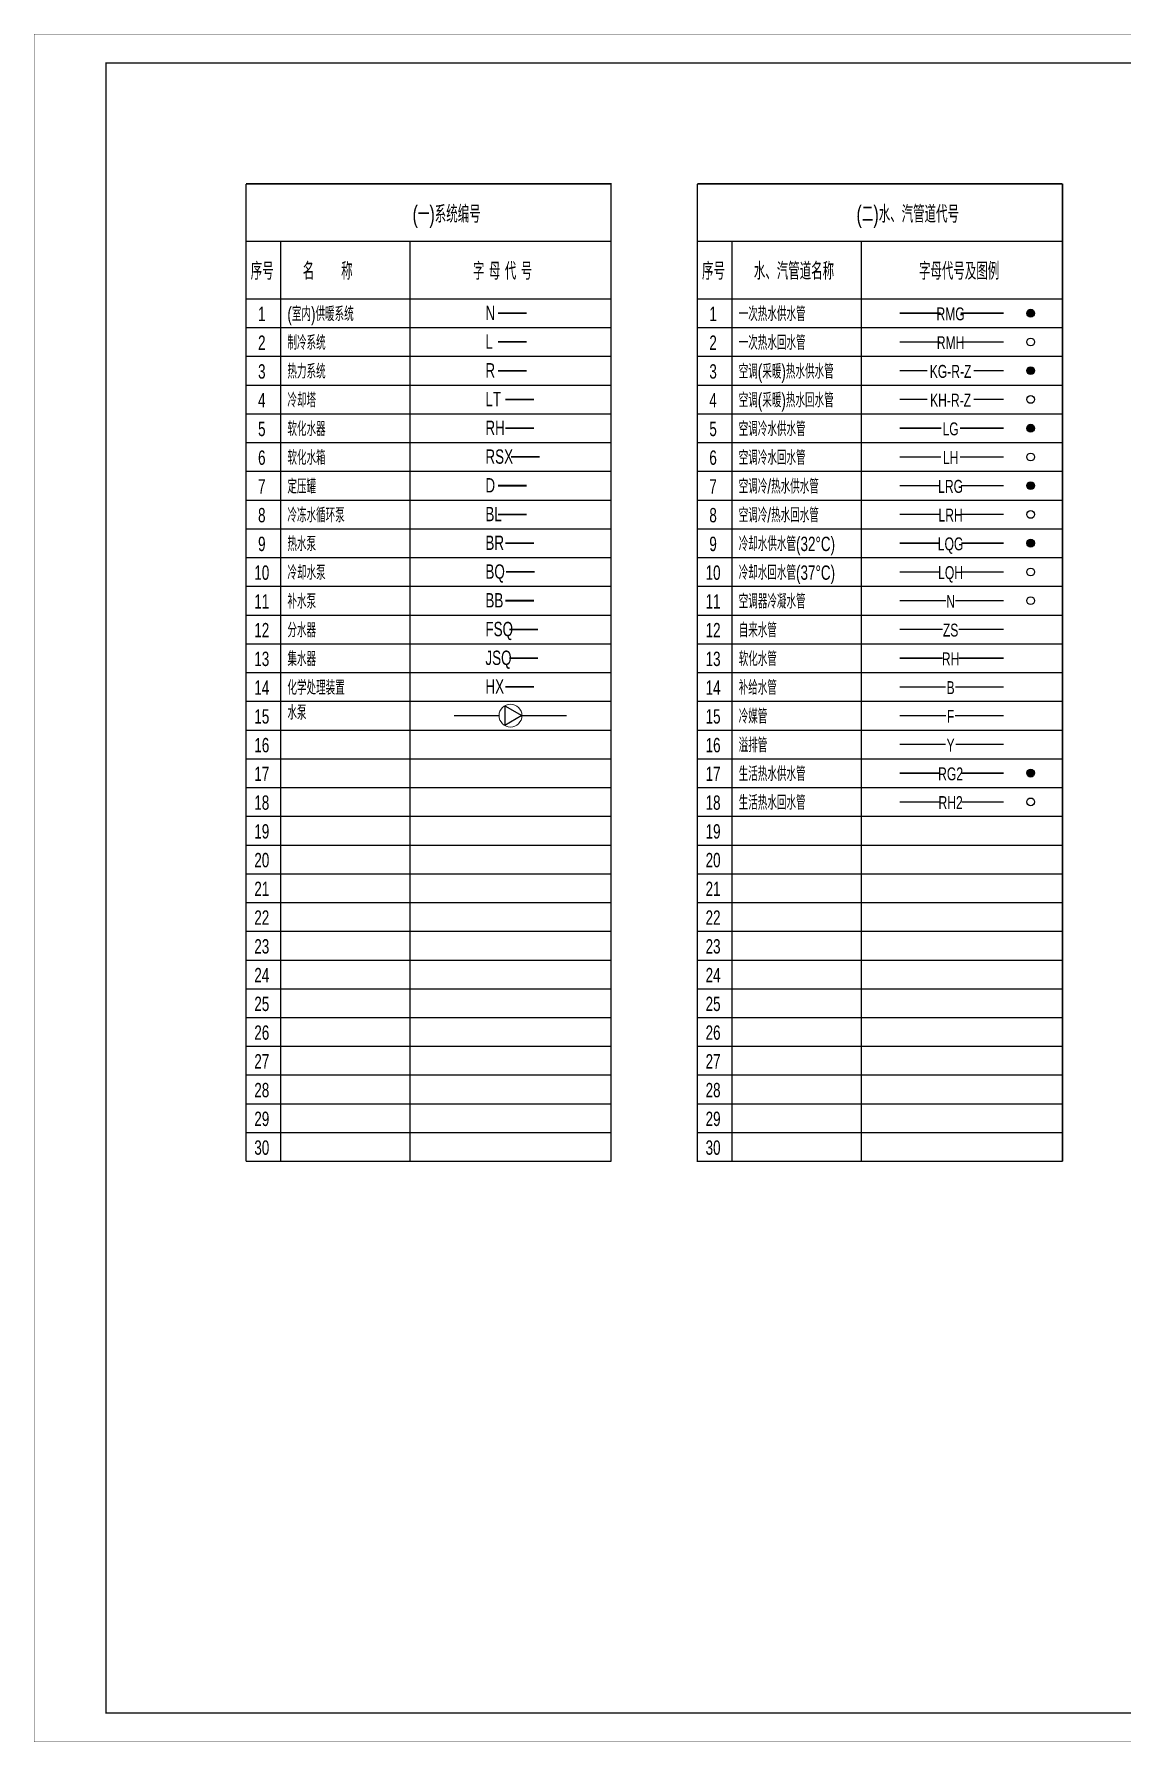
# Model space of a CAD drawing. Extents: x -253824 to 107923, y -224968 to 180578.
# Drawn here: x -163794 to -125953, y 121173 to 180578 of the extents above; entities that cross this region are included whole.
import ezdxf
from ezdxf.enums import TextEntityAlignment as Align

# ---------------------------------------------------------------- set-up
doc = ezdxf.new("R2010")
doc.units = 0
doc.header["$LTSCALE"] = 1000
doc.header["$MEASUREMENT"] = 0
doc.linetypes.add('虚线A', pattern=[1, 0.85, -0.15])
doc.layers.get('0').update_dxf_attribs({"linetype": 'CONTINUOUS'})
for name, color, linetype in [('ACS_COM', 7, 'CONTINUOUS'), ('ACS_COM_BZ', 3, 'CONTINUOUS'), ('HAVC', 1, 'CONTINUOUS')]:
    doc.layers.add(name, color=color, linetype=linetype)
doc.layers.add('HZ', color=7, linetype='CONTINUOUS', lineweight=18)
doc.styles.get("Standard").update_dxf_attribs({"font": 'ros.shx', "width": 0.75, "bigfont": 'jd.shx'})

# ---------------------------------------------------------------- blocks, each defined once
blk = doc.blocks.new('图框-A1')
for points, const_width in [([(0, 0), (841, 0), (841, 594), (0, 594)], 0.05), ([(766, 584), (25, 584), (25, 10), (766, 10)], 0.5)]:
    blk.add_lwpolyline(points, close=True, dxfattribs=dict(const_width=const_width))
at = {"const_width": 0.05}
blk.add_lwpolyline([(0, 297), (2, 297)], dxfattribs=at)

msp = doc.modelspace()

# ---------------------------------------------------------------- hatches: boundary and pattern name
at = {"layer": 'ACS_COM'}
for points in [[(-128989, 170871, 1), (-129259, 170871, 1)], [(-128989, 168871, 1), (-129259, 168871, 1)], [(-128989, 166871, 1), (-129259, 166871, 1)], [(-128989, 164871, 1), (-129259, 164871, 1)], [(-128989, 162871, 1), (-129259, 162871, 1)], [(-128989, 154871, 1), (-129259, 154871, 1)]]:
    msp.add_hatch(color=1, dxfattribs=at).paths.add_polyline_path(points)

# ---------------------------------------------------------------- linework, layer by layer
at = {"layer": 'ACS_COM', "color": 7}
for p, q in [((-128022, 175371), (-128022, 141371)), ((-155222, 173371), (-155222, 141371)), ((-150722, 173371), (-150722, 141371)), ((-139522, 173371), (-139522, 141371)), ((-135022, 173371), (-135022, 141371)), ((-156422, 171371), (-143722, 171371)), ((-140722, 171371), (-128022, 171371)), ((-156422, 170371), (-143722, 170371)), ((-140722, 170371), (-128022, 170371)), ((-156422, 169371), (-143722, 169371)), ((-140722, 169371), (-128022, 169371)), ((-156422, 168371), (-143722, 168371)), ((-140722, 168371), (-128022, 168371)), ((-156422, 167371), (-143722, 167371)), ((-140722, 167371), (-128022, 167371)), ((-156422, 166371), (-143722, 166371)), ((-140722, 166371), (-128022, 166371)), ((-156422, 165371), (-143722, 165371)), ((-140722, 165371), (-128022, 165371)), ((-156422, 164371), (-143722, 164371)), ((-140722, 164371), (-128022, 164371)), ((-156422, 163371), (-143722, 163371)), ((-140722, 163371), (-128022, 163371)), ((-156422, 162371), (-143722, 162371)), ((-140722, 162371), (-128022, 162371)), ((-156422, 161371), (-143722, 161371)), ((-140722, 161371), (-128022, 161371)), ((-156422, 160371), (-143722, 160371)), ((-140722, 160371), (-128022, 160371)), ((-156422, 159371), (-143722, 159371)), ((-140722, 159371), (-128022, 159371)), ((-156422, 158371), (-143722, 158371)), ((-140722, 158371), (-128022, 158371)), ((-156422, 157371), (-143722, 157371)), ((-140722, 157371), (-128022, 157371)), ((-156422, 156371), (-143722, 156371)), ((-140722, 156371), (-128022, 156371)), ((-156422, 155371), (-143722, 155371)), ((-140722, 155371), (-128022, 155371)), ((-156422, 154371), (-143722, 154371)), ((-140722, 154371), (-128022, 154371)), ((-156422, 153371), (-143722, 153371)), ((-140722, 153371), (-128022, 153371)), ((-156422, 152371), (-143722, 152371)), ((-140722, 152371), (-128022, 152371)), ((-156422, 151371), (-143722, 151371)), ((-140722, 151371), (-128022, 151371)), ((-156422, 150371), (-143722, 150371)), ((-140722, 150371), (-128022, 150371)), ((-156422, 149371), (-143722, 149371)), ((-140722, 149371), (-128022, 149371)), ((-156422, 148371), (-143722, 148371)), ((-140722, 148371), (-128022, 148371)), ((-156422, 147371), (-143722, 147371)), ((-140722, 147371), (-128022, 147371)), ((-156422, 146371), (-143722, 146371)), ((-140722, 146371), (-128022, 146371)), ((-156422, 145371), (-143722, 145371)), ((-140722, 145371), (-128022, 145371)), ((-156422, 144371), (-143722, 144371)), ((-140722, 144371), (-128022, 144371)), ((-156422, 143371), (-143722, 143371)), ((-140722, 143371), (-128022, 143371)), ((-156422, 142371), (-143722, 142371)), ((-140722, 142371), (-128022, 142371)), ((-156422, 141371), (-143722, 141371)), ((-140722, 141371), (-128022, 141371))]:
    msp.add_line(p, q, dxfattribs=at)
at = {"layer": 'ACS_COM', "color": 1}
for points, const_width in [([(-156422, 175371), (-143722, 175371), (-143722, 141371)], 50), ([(-156422, 175371), (-156422, 141371)], 50), ([(-140722, 175371), (-140722, 141371), (-128022, 141371)], 50), ([(-140722, 175371), (-128022, 175371)], 50), ([(-128022, 175371), (-128022, 158371)], 50), ([(-156422, 173371), (-143722, 173371)], 50), ([(-140722, 173371), (-128022, 173371)], 50), ([(-147654, 170871), (-146660, 170871)], 60), ([(-133683, 170871), (-132259, 170871)], 50), ([(-131564, 170871), (-130062, 170871)], 50), ([(-147654, 169871), (-146660, 169871)], 60), ([(-147654, 168871), (-146660, 168871)], 60), ([(-133683, 168871), (-132716, 168871)], 50), ([(-131107, 168871), (-130062, 168871)], 50), ([(-147402, 167871), (-146408, 167871)], 60), ([(-147402, 166871), (-146408, 166871)], 60), ([(-133683, 166871), (-132237, 166871)], 50), ([(-131585, 166871), (-130062, 166871)], 50), ([(-147204, 165871), (-146210, 165871)], 60), ([(-147654, 164871), (-146660, 164871)], 60), ([(-133683, 164871), (-132275, 164871)], 50), ([(-131547, 164871), (-130062, 164871)], 50), ([(-147654, 163871), (-146660, 163871)], 60), ([(-147402, 162871), (-146408, 162871)], 60), ([(-133683, 162871), (-132288, 162871)], 50), ([(-131534, 162871), (-130062, 162871)], 50), ([(-147378, 161871), (-146384, 161871)], 60), ([(-147402, 160871), (-146408, 160871)], 60), ([(-133683, 160871), (-132074, 160871)], 50), ([(-131748, 160871), (-130062, 160871)], 50), ([(-147262, 159871), (-146268, 159871)], 60), ([(-133683, 159871), (-132187, 159871)], 50), ([(-131636, 159871), (-130062, 159871)], 50), ([(-147262, 158871), (-146268, 158871)], 60), ([(-133683, 158871), (-132192, 158871)], 50), ([(-131630, 158871), (-130062, 158871)], 50), ([(-128022, 158371), (-128022, 141371)], 50), ([(-147402, 157871), (-146408, 157871)], 60), ([(-133683, 157871), (-132080, 157871)], 50), ([(-131742, 157871), (-130062, 157871)], 50), ([(-149182, 156873), (-147619, 156873)], 50), ([(-145262, 156873), (-146825, 156873)], 50), ([(-133683, 156871), (-132069, 156871)], 50), ([(-131754, 156871), (-130062, 156871)], 50), ([(-133683, 155871), (-132086, 155871)], 50), ([(-131737, 155871), (-130062, 155871)], 50), ([(-133683, 154871), (-132291, 154871)], 50), ([(-131531, 154871), (-130062, 154871)], 50), ([(-156422, 141371), (-143722, 141371)], 50)]:
    msp.add_lwpolyline(points, dxfattribs=dict(at, const_width=const_width))
at = {"layer": 'ACS_COM', "color": 8, "linetype": '虚线A', "const_width": 50}
for points in [[(-133683, 169871), (-132264, 169871)], [(-131558, 169871), (-130062, 169871)], [(-133683, 167871), (-132716, 167871)], [(-131107, 167871), (-130062, 167871)], [(-133683, 165871), (-132242, 165871)], [(-131580, 165871), (-130062, 165871)], [(-133683, 163871), (-132275, 163871)], [(-131547, 163871), (-130062, 163871)], [(-133683, 161871), (-132288, 161871)], [(-131534, 161871), (-130062, 161871)], [(-133683, 153871), (-132297, 153871)], [(-131526, 153871), (-130062, 153871)]]:
    msp.add_lwpolyline(points, dxfattribs=at)
at = {"layer": 'ACS_COM', "color": 1}
for centre in [(-129124, 170871), (-129124, 169871), (-129124, 168871), (-129124, 167871), (-129124, 166871), (-129124, 165871), (-129124, 164871), (-129124, 163871), (-129124, 162871), (-129124, 161871), (-129124, 160871), (-129124, 154871), (-129124, 153871)]:
    msp.add_circle(centre, 135, dxfattribs=at)
at = {"layer": 'ACS_COM_BZ'}
msp.add_lwpolyline([(-161291, 179576), (-87191, 179576), (-87191, 122176), (-161291, 122176)], close=True, dxfattribs=at)
at = {"layer": 'HAVC'}
for p, q in [((-147423, 157216), (-147423, 156531)), ((-147423, 157216), (-146825, 156873)), ((-146825, 156873), (-147423, 156531))]:
    msp.add_line(p, q, dxfattribs=at)
at = {"layer": 'HZ'}
msp.add_circle((-147222, 156873), 397, dxfattribs=at)

# ---------------------------------------------------------------- block references
at = {"xscale": 100, "yscale": 100, "zscale": 100}
msp.add_blockref('图框-A1', (-163791, 121176), dxfattribs=at)

# ---------------------------------------------------------------- texts
at = {"width": 0.7}
msp.add_text('水泵', height=500, dxfattribs=at).set_placement((-154983, 156729))
at = {"layer": 'ACS_COM_BZ', "width": 0.7}
for s, height, p in [('(一)系统编号', 600, (-149445, 174016)), ('(二)水、汽管道代号', 600, (-133402, 174016)), ('1', 500, (-155874, 170596)), ('1', 500, (-140174, 170596)), ('2', 500, (-155874, 169596)), ('2', 500, (-140174, 169596)), ('3', 500, (-155874, 168596)), ('3', 500, (-140174, 168596)), ('4', 500, (-155874, 167596)), ('4', 500, (-140174, 167596)), ('5', 500, (-155874, 166596)), ('5', 500, (-140174, 166596)), ('6', 500, (-155874, 165596)), ('6', 500, (-140174, 165596)), ('7', 500, (-155874, 164596)), ('7', 500, (-140174, 164596)), ('8', 500, (-155874, 163596)), ('8', 500, (-140174, 163596)), ('9', 500, (-155874, 162596)), ('9', 500, (-140174, 162596)), ('10', 500, (-155874, 161596)), ('10', 500, (-140174, 161596)), ('11', 500, (-155874, 160596)), ('11', 500, (-140174, 160596)), ('12', 500, (-155874, 159596)), ('12', 500, (-140174, 159596)), ('13', 500, (-155874, 158596)), ('13', 500, (-140174, 158596)), ('14', 500, (-155874, 157596)), ('14', 500, (-140174, 157596)), ('15', 500, (-155874, 156596)), ('15', 500, (-140174, 156596)), ('16', 500, (-155874, 155596)), ('16', 500, (-140174, 155596)), ('17', 500, (-155874, 154596)), ('17', 500, (-140174, 154596)), ('18', 500, (-155874, 153596)), ('18', 500, (-140174, 153596)), ('19', 500, (-155874, 152596)), ('19', 500, (-140174, 152596)), ('20', 500, (-155874, 151596)), ('20', 500, (-140174, 151596)), ('21', 500, (-155874, 150596)), ('21', 500, (-140174, 150596)), ('22', 500, (-155874, 149596)), ('22', 500, (-140174, 149596)), ('23', 500, (-155874, 148596)), ('23', 500, (-140174, 148596)), ('24', 500, (-155874, 147596)), ('24', 500, (-140174, 147596)), ('25', 500, (-155874, 146596)), ('25', 500, (-140174, 146596)), ('26', 500, (-155874, 145596)), ('26', 500, (-140174, 145596)), ('27', 500, (-155874, 144596)), ('27', 500, (-140174, 144596)), ('28', 500, (-155874, 143596)), ('28', 500, (-140174, 143596)), ('29', 500, (-155874, 142596)), ('29', 500, (-140174, 142596)), ('30', 500, (-155874, 141596)), ('30', 500, (-140174, 141596))]:
    msp.add_text(s, height=height, dxfattribs=at).set_placement(p, align=Align.CENTER)
for s, height, p in [('序号', 600, (-156259, 172034)), ('名      称', 600, (-154448, 172034)), ('字 母 代 号', 600, (-148529, 172034)), ('序号', 600, (-140559, 172034)), ('水、汽管道名称', 600, (-138756, 172034)), ('字母代号及图例', 600, (-133011, 172034)), ('(室内)供暖系统', 500, (-154983, 170596)), ('N', 500, (-148095, 170634)), ('一次热水供水管', 500, (-139283, 170596)), ('制冷系统', 500, (-154983, 169596)), ('L', 500, (-148095, 169634)), ('一次热水回水管', 500, (-139283, 169596)), ('热力系统', 500, (-154983, 168596)), ('R', 500, (-148095, 168634)), ('空调(采暖)热水供水管', 500, (-139283, 168596)), ('冷却塔', 500, (-154983, 167596)), ('LT', 500, (-148095, 167634)), ('空调(采暖)热水回水管', 500, (-139283, 167596)), ('软化水器', 500, (-154983, 166596)), ('RH', 500, (-148095, 166634)), ('空调冷水供水管', 500, (-139283, 166596)), ('软化水箱', 500, (-154983, 165596)), ('RSX', 500, (-148095, 165634)), ('空调冷水回水管', 500, (-139283, 165596)), ('定压罐', 500, (-154983, 164596)), ('空调冷/热水供水管', 500, (-139283, 164596)), ('D', 500, (-148095, 164634)), ('冷冻水循环泵', 500, (-154983, 163596)), ('BL', 500, (-148095, 163634)), ('空调冷/热水回水管', 500, (-139283, 163596)), ('热水泵', 500, (-154983, 162596)), ('BR', 500, (-148095, 162634)), ('冷却水供水管(32%%dC)', 500, (-139283, 162596)), ('冷却水泵', 500, (-154983, 161596)), ('BQ', 500, (-148095, 161634)), ('冷却水回水管(37%%dC)', 500, (-139283, 161596)), ('补水泵', 500, (-154983, 160596)), ('BB', 500, (-148095, 160634)), ('空调器冷凝水管', 500, (-139283, 160596)), ('分水器', 500, (-154983, 159596)), ('FSQ', 500, (-148095, 159634)), ('自来水管', 500, (-139283, 159596)), ('集水器', 500, (-154983, 158596)), ('JSQ', 500, (-148095, 158634)), ('软化水管', 500, (-139283, 158596)), ('化学处理装置', 500, (-154983, 157596)), ('HX', 500, (-148095, 157634)), ('补给水管', 500, (-139283, 157596)), ('冷媒管', 500, (-139283, 156596)), ('溢排管', 500, (-139283, 155596)), ('生活热水供水管', 500, (-139283, 154596)), ('生活热水回水管', 500, (-139283, 153596))]:
    msp.add_text(s, height=height, dxfattribs=at).set_placement(p)
at = {"layer": 'ACS_COM_BZ', "color": 1, "width": 0.7}
for s, p in [('RMG', (-131911, 170622)), ('RMH', (-131911, 169622)), ('KG-R-Z', (-131911, 168622)), ('KH-R-Z', (-131911, 167622)), ('LG', (-131911, 166622)), ('LH', (-131911, 165622)), ('LRG', (-131911, 164622)), ('LRH', (-131911, 163622)), ('LQG', (-131911, 162622)), ('LQH', (-131911, 161622)), ('N', (-131911, 160622)), ('ZS', (-131911, 159622)), ('RH', (-131911, 158622)), ('B', (-131911, 157622)), ('F', (-131911, 156622)), ('Y', (-131911, 155622)), ('RG2', (-131911, 154622)), ('RH2', (-131911, 153622))]:
    msp.add_text(s, height=450, dxfattribs=at).set_placement(p, align=Align.CENTER)

doc.saveas('drawing.dxf')
